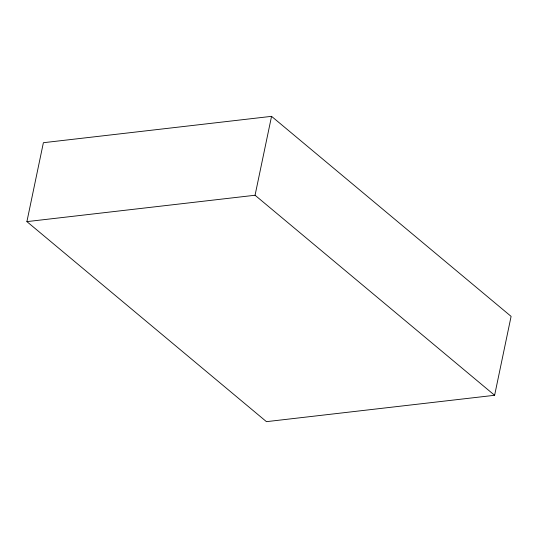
<?xml version="1.0" encoding="UTF-8"?>
<svg xmlns="http://www.w3.org/2000/svg" width="538" height="538" viewBox="0 0 538 538"><rect width="100%" height="100%" fill="white"/><g stroke="black" fill="none" stroke-linecap="round" stroke-linejoin="round"><path stroke-width="0.81" d="M26.9 221.622L43.383 142.711L271.549 116.343L511.1 316.378L494.617 395.289L266.451 421.657L26.9 221.622L255.059 195.247L494.617 395.289M255.059 195.247L271.549 116.343"/></g></svg>
